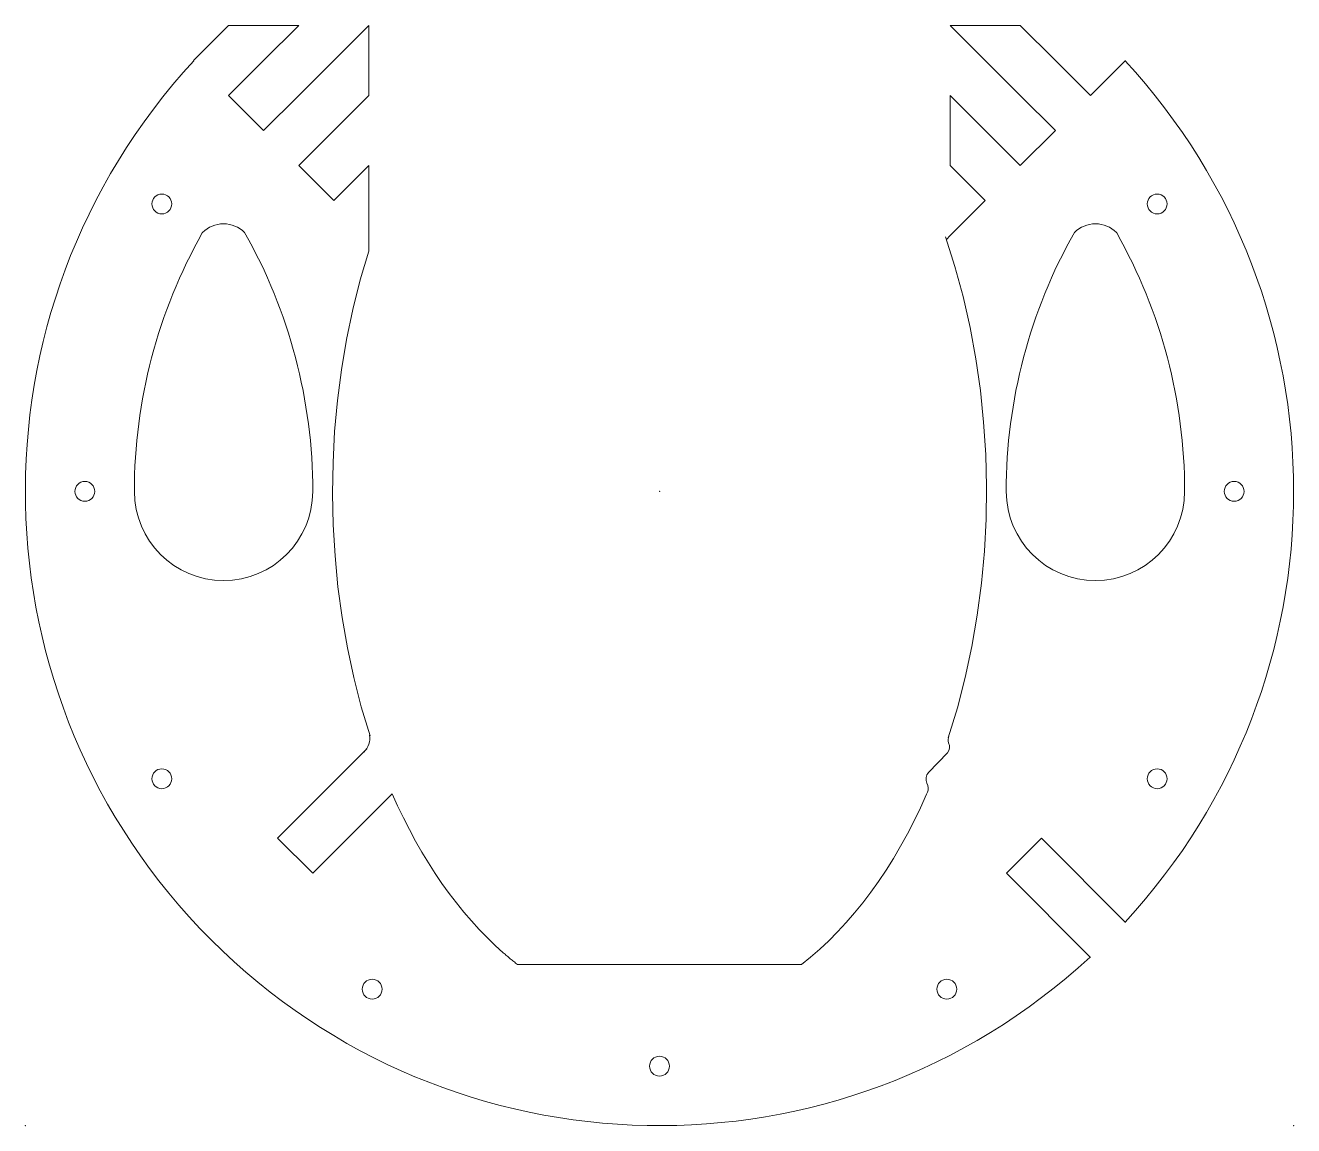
# Model space of a CAD drawing. Extents: x -8 to 8, y -8 to 5.9.
import ezdxf

# ---------------------------------------------------------------- set-up
doc = ezdxf.new("R2010")
doc.units = 0
doc.layers.get('0').update_dxf_attribs({"color": 1, "lineweight": 5, "true_color": 0xff0000})

msp = doc.modelspace()

# ---------------------------------------------------------------- linework, layer by layer
for points in [[(-5.87783, 5.43588), (-5.43588, 5.87783)], [(-5.43588, 5.87783), (-4.552, 5.87783), (-4.99394, 5.43588), (-5.43588, 4.99394), (-4.99394, 4.552), (-4.552, 4.99394), (-4.11006, 5.43588), (-3.66812, 5.87783), (-3.66812, 4.99394), (-4.11006, 4.552), (-4.552, 4.11006), (-4.11006, 3.66812), (-3.66812, 4.11006), (-3.66812, 3.22617), (-3.66819, 3.0303)], [(5.87783, 5.43588), (5.43588, 4.99394), (4.99394, 5.43588), (4.552, 5.87783), (3.66812, 5.87783), (4.11006, 5.43588), (4.552, 4.99394), (4.99394, 4.552), (4.552, 4.11006), (4.11006, 4.552), (3.66812, 4.99394), (3.66812, 4.11006), (4.11006, 3.66812), (3.66812, 3.22617), (3.62022, 3.17828)], [(-5.76517, 3.26517), (-5.76748, 3.25988)], [(-5.23474, 3.26507), (-5.23366, 3.26429)], [(3.64336, -3.10661), (3.75821, -2.73108), (3.85743, -2.34743), (3.94102, -1.95685), (4.009, -1.56054), (4.06136, -1.15969), (4.09812, -0.755491), (4.11928, -0.349128), (4.12484, 0.058206), (4.11482, 0.46532), (4.08922, 0.871024), (4.04805, 1.27413), (3.99131, 1.67344), (3.91901, 2.06777), (3.83115, 2.45592), (3.72775, 2.83671), (3.60881, 3.20895)], [(5.23474, 3.26507), (5.23366, 3.26429)], [(5.76517, 3.26517), (5.76748, 3.25988)], [(-3.66819, 3.0303), (-3.77621, 2.66627), (-3.86967, 2.29485), (-3.94857, 1.91711), (-4.01294, 1.53413), (-4.06275, 1.14697), (-4.09803, 0.756699), (-4.11876, 0.364394), (-4.12496, -0.02888), (-4.11663, -0.422051), (-4.09376, -0.814052), (-4.05637, -1.20381), (-4.00445, -1.59026), (-3.93802, -1.97233), (-3.85706, -2.34894), (-3.76159, -2.71904), (-3.6516, -3.08155)], [(-3.69115, -3.24921), (-4.81738, -4.37544)], [(3.39481, -3.54582), (3.63521, -3.29986)], [(-4.81738, -4.37544), (-4.37544, -4.81738), (-3.37261, -3.81456)], [(-3.37317, -3.8133), (-3.30335, -3.96782), (-3.2309, -4.11882), (-3.15587, -4.26624), (-3.07831, -4.40998), (-2.99828, -4.54998), (-2.91584, -4.68615), (-2.83103, -4.81842), (-2.74392, -4.94671), (-2.65455, -5.07093), (-2.56298, -5.19102), (-2.46928, -5.30688), (-2.37348, -5.41846), (-2.27565, -5.52565), (-2.17584, -5.6284), (-2.07411, -5.72662), (-1.9705, -5.82022)], [(1.78934, -5.96925), (1.90678, -5.87471), (2.02209, -5.77441), (2.13518, -5.66842), (2.24598, -5.55687), (2.35442, -5.43986), (2.46042, -5.31748), (2.56391, -5.18984), (2.66481, -5.05703), (2.76304, -4.91917), (2.85853, -4.77636), (2.9512, -4.62869), (3.04099, -4.47628), (3.12781, -4.31921), (3.21159, -4.1576), (3.29225, -3.99155), (3.36972, -3.82115)], [(3.36972, -3.82115), (3.38084, -3.79602)], [(4.81756, -4.37562), (4.37562, -4.81756), (5.43589, -5.87784)], [(5.87784, -5.43589), (4.81756, -4.37562)], [(-1.9705, -5.82022), (-1.95952, -5.82978), (-1.94851, -5.83929), (-1.93749, -5.84874), (-1.92645, -5.85814), (-1.9154, -5.86748), (-1.90432, -5.87677), (-1.89323, -5.88601), (-1.88212, -5.89519), (-1.871, -5.90432), (-1.85986, -5.91339), (-1.8487, -5.92241), (-1.83752, -5.93138), (-1.82632, -5.94029), (-1.81511, -5.94915), (-1.80389, -5.95795), (-1.79264, -5.9667)], [(-1.7933, -5.96618), (1.79346, -5.96618)]]:
    msp.add_lwpolyline(points)
for centre in [(-6.27868, 3.625), (6.27868, 3.625), (-7.25, 0), (7.25, 0), (-6.27868, -3.625), (6.27868, -3.625), (-3.625, -6.27868), (3.625, -6.27868), (0, -7.25)]:
    msp.add_circle(centre, 0.125)
for centre, radius, start, end in [((0, 0), 8, 137.237, 312.763), ((0, 0), 8, 317.237, 402.763), ((-5.5, 3), 0.375, 44.9786, 135), ((5.5, 3), 0.375, 45, 135.021), ((0, 0), 6.625, 150.524, 180), ((-11, 0), 6.62618, 0, 29.5139), ((11, 0), 6.62618, 150.486, 180), ((0, 0), 6.625, 360, 389.476), ((-5.5, 0), 1.125, 180, 360), ((5.5, 0), 1.125, 180, 360), ((-3.90897, -3.10816), 0.254707, 1395, 1447.93), ((3.53377, -3.2267), 0.125, 324.156, 385.367), ((3.79838, -3.13547), 0.15625, 160.636, 193.986), ((3.48712, -3.63011), 0.125, 137.6, 204.034), ((3.26624, -3.7461), 0.125, 336.465, 391.378)]:
    msp.add_arc(centre, radius, start, end)
for p in [(0, 0), (-8, -8), (8, -8)]:
    msp.add_point(p)

doc.saveas('drawing.dxf')
